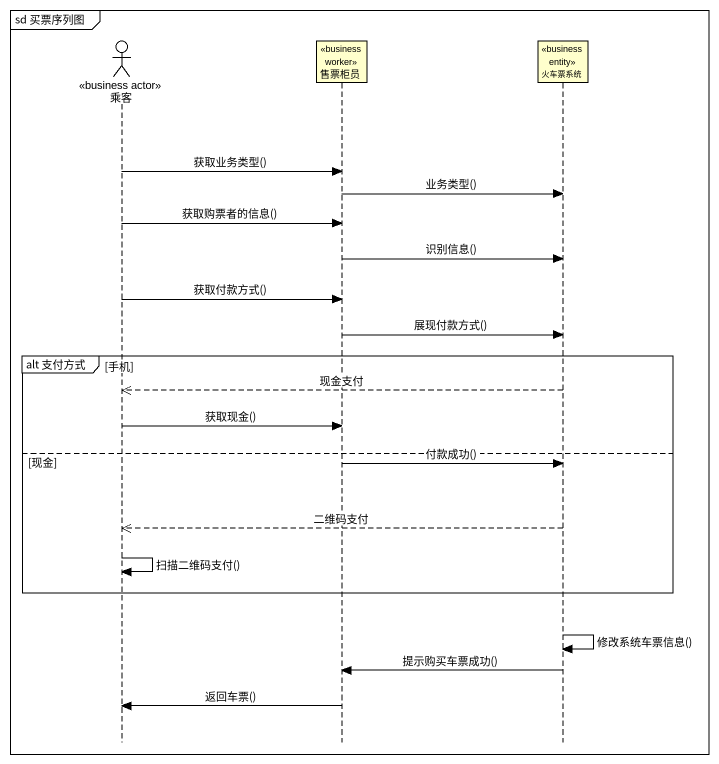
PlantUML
@startuml
mainframe sd 买票序列图
hide footbox
actor 乘客 <<business actor>>
participant 售票柜员 <<business worker>>
participant 火车票系统 <<business entity>>

乘客 -> 售票柜员 : 获取业务类型()
售票柜员 -> 火车票系统 : 业务类型()
乘客 -> 售票柜员 : 获取购票者的信息()
售票柜员 -> 火车票系统 : 识别信息()
乘客 -> 售票柜员 : 获取付款方式()
售票柜员 -> 火车票系统 : 展现付款方式()
group alt 支付方式 [手机]
  火车票系统 -->> 乘客 : 现金支付
  乘客 -> 售票柜员 : 获取现金()
else 现金
  售票柜员 -> 火车票系统 : 付款成功()
  火车票系统 -->> 乘客 : 二维码支付
  乘客 -> 乘客 : 扫描二维码支付()
end
火车票系统 -> 火车票系统 : 修改系统车票信息()
火车票系统 -> 售票柜员 : 提示购买车票成功()
售票柜员 -> 乘客 : 返回车票()
@enduml
